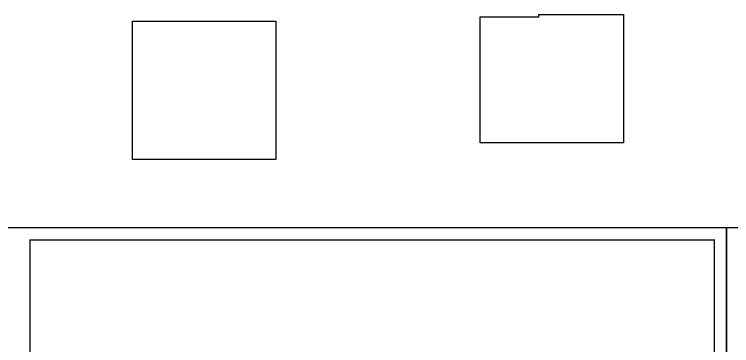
# Model space of a CAD drawing. Extents: x 2265485 to 2764500, y -717688 to -411246.
# Drawn here: x 2415265 to 2473863, y -685325 to -658236 of the extents above; entities that cross this region are included whole.
import ezdxf

# ---------------------------------------------------------------- set-up
doc = ezdxf.new("R2010")
doc.units = 0
doc.header["$LTSCALE"] = 1000
doc.header["$MEASUREMENT"] = 0
doc.layers.add('l立面最前', color=6, linetype='CONTINUOUS')
doc.layers.add('PUB_TITLE', color=4, linetype='CONTINUOUS')

msp = doc.modelspace()

# ---------------------------------------------------------------- linework, layer by layer
at = {"layer": 'l立面最前'}
msp.add_lwpolyline([(2453314, -658436.2), (2458114, -658436.2), (2458114, -658236.2), (2465014, -658236.2), (2465014, -668736.2), (2453314, -668736.2), (2453314, -658436.2)], dxfattribs=at)
msp.add_lwpolyline([(2424929.7, -658805.4), (2436629.7, -658805.4), (2436629.7, -670105.4), (2424929.7, -670105.4)], close=True, dxfattribs=at)
at = {"layer": 'PUB_TITLE', "color": 7}
for points in [[(2414040, -717688.1), (2473440, -717688.1), (2473440, -675688.1), (2414040, -675688.1)], [(2473440, -717688.1), (2532840, -717688.1), (2532840, -675688.1), (2473440, -675688.1)]]:
    msp.add_lwpolyline(points, close=True, dxfattribs=at)
at = {"layer": 'PUB_TITLE', "color": 7, "const_width": 100}
msp.add_lwpolyline([(2416540, -716688.1), (2472440, -716688.1), (2472440, -676688.1), (2416540, -676688.1)], close=True, dxfattribs=at)

doc.saveas('drawing.dxf')
